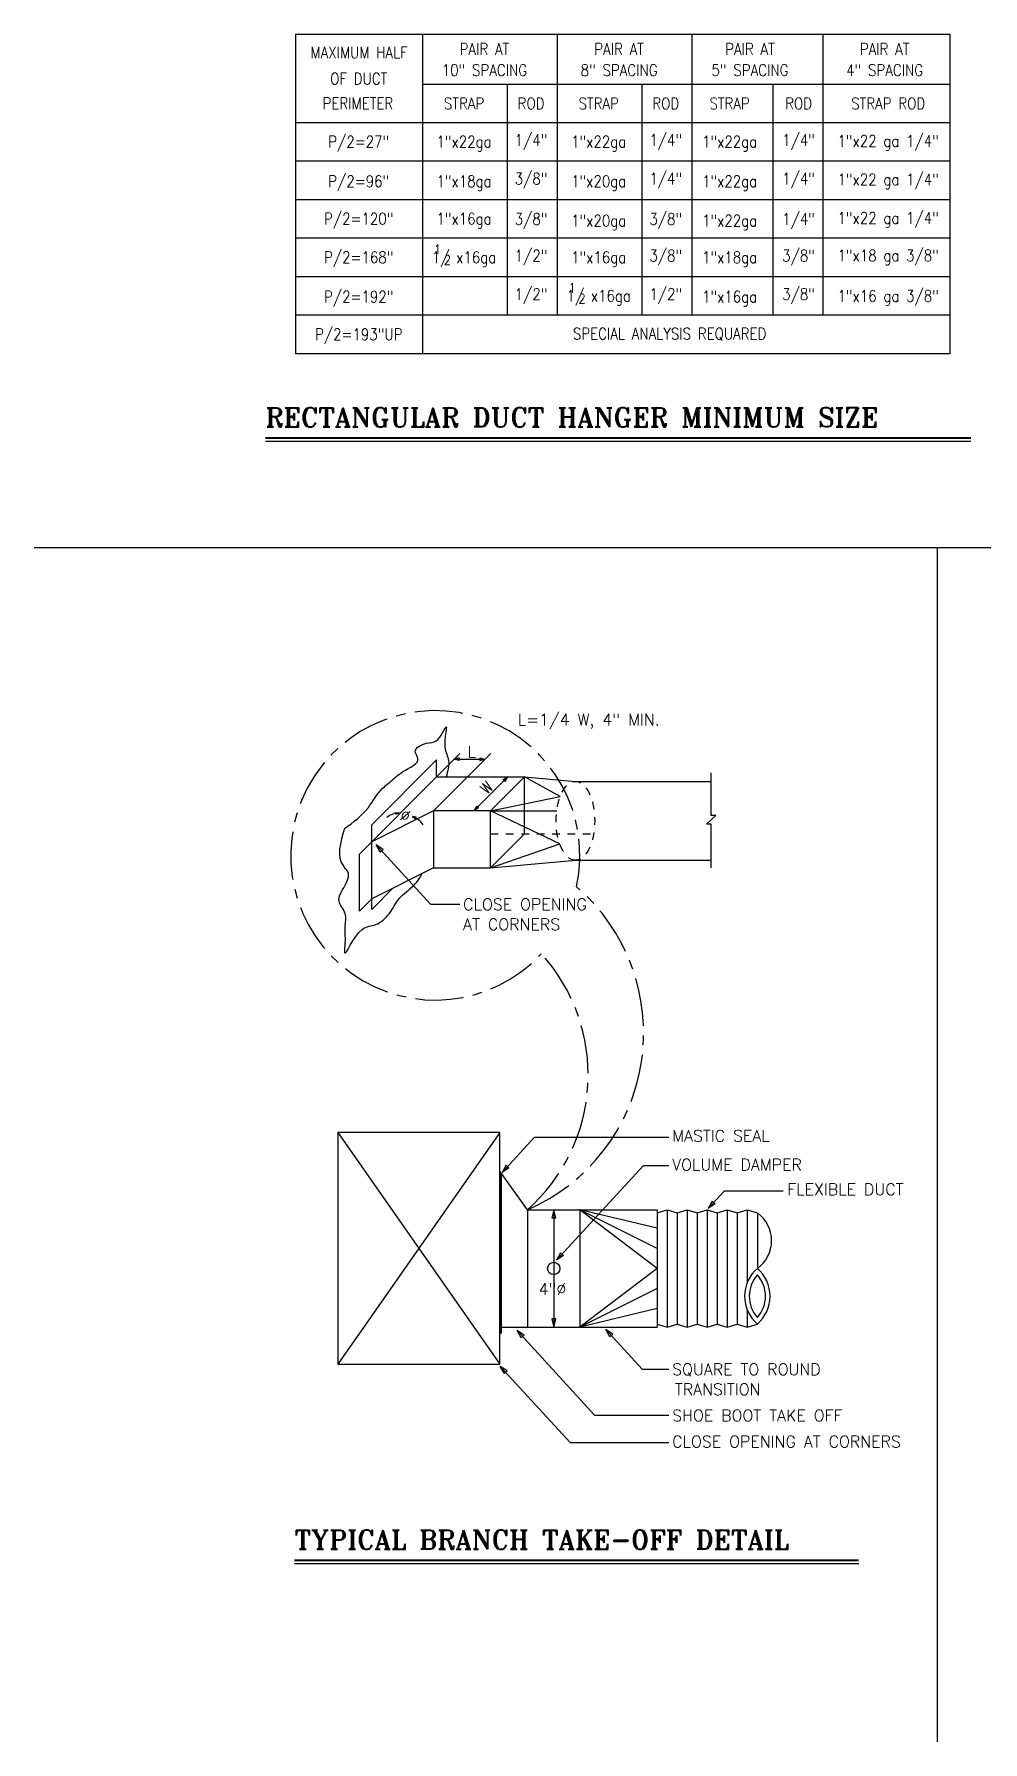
# Model space of a CAD drawing. Extents: x -333.8 to -281.4, y -340.8 to -299.2.
# Drawn here: x -333.77 to -321.45, y -340.83 to -318.67 of the extents above; entities that cross this region are included whole.
import ezdxf
from ezdxf.enums import TextEntityAlignment as Align

# ---------------------------------------------------------------- set-up
doc = ezdxf.new("R2010")
doc.units = 0
doc.header["$LTSCALE"] = 0.5
doc.header["$MEASUREMENT"] = 0
doc.linetypes.add('CENTER', pattern=[2, 1.25, -0.25, 0.25, -0.25])
doc.linetypes.add('HIDDEN2', pattern=[0.1875, 0.125, -0.0625])
doc.layers.get('0').update_dxf_attribs({"color": 4, "linetype": 'CONTINUOUS'})
for name, color, linetype in [('AC', 3, 'CONTINUOUS'), ('AXIS', 11, 'CENTER'), ('DUCK', 2, 'CONTINUOUS'), ('FOOTING', 2, 'CONTINUOUS'), ('HEDDEN', 3, 'HIDDEN2'), ('LINE', 4, 'CONTINUOUS'), ('TEXT', 2, 'CONTINUOUS'), ('TEXT1', 6, 'CONTINUOUS')]:
    doc.layers.add(name, color=color, linetype=linetype)
doc.styles.add('ROMANS', font='romans', dxfattribs={"width": 0.6})
doc.styles.add('ROMANT', font='romant.shx', dxfattribs={"width": 0.8})

msp = doc.modelspace()

# ---------------------------------------------------------------- linework, layer by layer
for p, q in [((-330.379, -318.669), (-330.379, -322.818)), ((-330.379, -318.669), (-321.881, -318.669)), ((-328.73, -318.669), (-328.73, -322.818)), ((-326.98, -318.669), (-326.98, -322.318)), ((-325.23, -318.669), (-325.23, -322.318)), ((-323.531, -318.669), (-323.531, -322.318)), ((-321.881, -318.669), (-321.881, -322.818)), ((-328.73, -319.319), (-321.881, -319.319)), ((-327.63, -319.319), (-327.63, -322.318)), ((-325.88, -319.319), (-325.88, -322.318)), ((-324.181, -319.319), (-324.181, -322.318)), ((-321.881, -319.819), (-330.379, -319.819)), ((-321.881, -320.319), (-330.379, -320.319)), ((-321.881, -320.819), (-330.379, -320.819)), ((-321.881, -321.318), (-330.379, -321.318)), ((-321.881, -321.818), (-330.379, -321.818)), ((-321.881, -322.318), (-330.379, -322.318)), ((-321.881, -322.818), (-330.379, -322.818)), ((-324.98, -328.808), (-324.98, -328.258)), ((-325.041, -328.921), (-324.919, -328.808)), ((-324.919, -328.808), (-324.98, -328.808)), ((-324.98, -328.921), (-325.041, -328.921)), ((-324.98, -329.491), (-324.98, -328.921))]:
    msp.add_line(p, q)
msp.add_circle((-327.026, -334.688), 0.0802)
msp.add_spline([(-329.742, -328.979), (-329.433, -328.704), (-329.272, -328.48), (-329.144, -328.368), (-328.984, -328.24), (-328.791, -328.064), (-328.824, -327.984), (-328.679, -327.872), (-328.551, -327.84), (-328.423, -327.66), (-328.439, -327.92), (-328.391, -328.096), (-328.423, -328.308)], degree=3)
msp.add_open_spline([(-329.742, -328.979), (-329.798, -329.16), (-329.864, -329.37), (-329.662, -329.567), (-329.746, -329.741), (-329.864, -329.921), (-329.708, -330.068), (-329.75, -330.268), (-329.728, -330.412), (-329.765, -330.736), (-329.579, -330.243), (-329.318, -330.246), (-329.145, -330.087), (-329.044, -329.866), (-328.852, -329.745), (-328.761, -329.619), (-328.738, -329.565)], degree=3, knots=[0, 0, 0, 0, 0.245955, 0.285914, 0.392481, 0.485983, 0.575309, 0.655177, 0.766992, 0.828302, 1.016231, 1.109858, 1.22349, 1.338739, 1.468878, 1.555571, 1.555571, 1.555571, 1.555571])
at = {"layer": 'AC'}
for p, q in [((-329.389, -328.93), (-328.548, -328.088)), ((-328.548, -328.308), (-328.548, -328.088)), ((-329.55, -329.31), (-328.548, -328.308)), ((-328.588, -328.749), (-328.147, -328.308)), ((-328.548, -328.308), (-327.405, -328.308)), ((-327.846, -328.749), (-327.405, -328.308)), ((-327.405, -329.049), (-327.405, -328.308)), ((-327.405, -328.308), (-326.744, -328.368)), ((-326.941, -328.562), (-327.405, -328.308)), ((-326.744, -328.368), (-324.98, -328.368)), ((-327.846, -328.749), (-326.941, -328.562)), ((-328.588, -328.749), (-329.389, -329.15)), ((-327.846, -328.749), (-326.987, -328.749)), ((-326.948, -329.176), (-327.846, -328.749)), ((-329.389, -330.028), (-329.389, -328.93)), ((-327.846, -329.49), (-327.405, -329.049)), ((-329.55, -330.051), (-329.55, -329.31)), ((-327.846, -329.49), (-326.948, -329.176)), ((-328.588, -329.49), (-329.389, -329.891)), ((-327.846, -329.49), (-326.744, -329.39)), ((-326.744, -329.39), (-324.98, -329.39)), ((-329.389, -330.028), (-329.115, -329.754)), ((-329.55, -330.051), (-329.389, -329.891)), ((-327.366, -333.927), (-327.366, -335.45)), ((-326.685, -333.927), (-326.685, -335.45)), ((-325.683, -334.688), (-326.685, -333.927)), ((-325.683, -334.167), (-326.685, -333.927)), ((-325.683, -334.428), (-326.685, -333.927)), ((-325.683, -333.927), (-325.683, -335.45)), ((-325.553, -333.927), (-325.553, -335.45)), ((-325.422, -333.967), (-325.422, -335.41)), ((-325.292, -333.927), (-325.292, -335.45)), ((-325.162, -333.967), (-325.162, -335.41)), ((-325.032, -333.927), (-325.032, -335.45)), ((-324.901, -333.967), (-324.901, -335.41)), ((-324.771, -333.927), (-324.771, -335.45)), ((-324.641, -333.967), (-324.641, -335.41)), ((-324.511, -333.927), (-324.511, -334.869)), ((-324.38, -333.967), (-324.38, -334.688)), ((-325.683, -334.688), (-326.685, -335.45)), ((-325.683, -334.949), (-326.685, -335.45)), ((-325.683, -335.209), (-326.685, -335.45)), ((-324.511, -335.229), (-324.511, -335.45))]:
    msp.add_line(p, q, dxfattribs=at)
msp.add_lwpolyline([(-328.588, -329.49), (-327.846, -329.49), (-327.846, -328.749), (-328.588, -328.749)], close=True, dxfattribs=at)
at = {"layer": 'AXIS', "color": 7}
for centre, radius, start, end in [((-328.564, -329.327), 1.878, 347.4804, 317.1535), ((-328.355, -331.632), 2.498, 293.2988, 49.4408), ((-328.913, -332.177), 2.335, 311.465, 42.338)]:
    msp.add_arc(centre, radius, start, end, dxfattribs=at)
at = {"layer": 'DUCK'}
for p, q in [((-327.366, -333.927), (-327.727, -333.426)), ((-327.717, -333.44), (-327.717, -335.53)), ((-327.707, -333.454), (-327.707, -335.53)), ((-327.366, -333.927), (-325.683, -333.927)), ((-325.683, -333.967), (-325.553, -333.927)), ((-325.553, -333.927), (-325.422, -333.967)), ((-325.422, -333.967), (-325.292, -333.927)), ((-325.292, -333.927), (-325.162, -333.967)), ((-325.162, -333.967), (-325.032, -333.927)), ((-325.032, -333.927), (-324.901, -333.967)), ((-324.901, -333.967), (-324.771, -333.927)), ((-324.771, -333.927), (-324.641, -333.967)), ((-324.641, -333.967), (-324.511, -333.927)), ((-324.511, -333.927), (-324.38, -333.967)), ((-327.727, -335.53), (-327.707, -335.53)), ((-327.707, -335.45), (-325.683, -335.45)), ((-325.683, -335.41), (-325.553, -335.45)), ((-325.553, -335.45), (-325.422, -335.41)), ((-325.422, -335.41), (-325.292, -335.45)), ((-325.292, -335.45), (-325.162, -335.41)), ((-325.162, -335.41), (-325.032, -335.45)), ((-325.032, -335.45), (-324.901, -335.41)), ((-324.901, -335.41), (-324.771, -335.45)), ((-324.771, -335.45), (-324.641, -335.41)), ((-324.641, -335.41), (-324.511, -335.45)), ((-324.511, -335.45), (-324.38, -335.41))]:
    msp.add_line(p, q, dxfattribs=at)
msp.add_lwpolyline([(-329.831, -335.931), (-327.727, -335.931), (-327.727, -332.925), (-329.831, -332.925)], close=True, dxfattribs=at)
for centre, radius, start, end in [((-324.641, -334.328), 0.445, 305.8377, 54.1623), ((-324.071, -335.049), 0.475, 130.6353, 229.3647), ((-324.071, -335.049), 0.415, 138.2051, 221.7949), ((-324.69, -335.049), 0.475, 310.6353, 49.3647), ((-324.69, -335.049), 0.415, 318.2051, 41.7949)]:
    msp.add_arc(centre, radius, start, end, dxfattribs=at)
at = {"layer": 'HEDDEN', "ltscale": 0.7}
msp.add_line((-327.846, -329.049), (-326.507, -329.049), dxfattribs=at)
msp.add_ellipse((-326.744, -328.879), major_axis=(0, -0.511), ratio=0.491175, dxfattribs=at)
at = {"layer": 'LINE'}
for p, q in [((-328.548, -328.308), (-328.245, -328.005)), ((-328.147, -328.308), (-327.844, -328.005)), ((-328.252, -328.063), (-328.32, -328.08)), ((-328.32, -328.08), (-327.919, -328.08)), ((-328.252, -328.096), (-328.32, -328.08)), ((-328.252, -328.063), (-328.252, -328.096)), ((-327.986, -328.063), (-327.986, -328.096)), ((-327.986, -328.063), (-327.919, -328.08)), ((-327.986, -328.096), (-327.919, -328.08)), ((-328.063, -328.749), (-327.622, -328.308)), ((-327.681, -328.344), (-327.622, -328.308)), ((-327.681, -328.344), (-327.658, -328.367)), ((-327.658, -328.367), (-327.622, -328.308)), ((-328.026, -328.689), (-328.063, -328.749)), ((-328.003, -328.712), (-328.063, -328.749)), ((-328.026, -328.689), (-328.003, -328.712)), ((-329.279, -329.287), (-329.331, -329.192)), ((-329.241, -329.253), (-329.331, -329.192)), ((-329.331, -329.192), (-328.628, -329.959)), ((-329.279, -329.287), (-329.241, -329.253)), ((-328.628, -329.959), (-328.247, -329.959)), ((-327.727, -332.925), (-329.831, -335.931)), ((-329.831, -332.925), (-327.727, -335.931)), ((-327.697, -333.443), (-327.277, -332.984)), ((-327.277, -332.984), (-325.532, -332.984)), ((-327.644, -333.348), (-327.697, -333.443)), ((-327.607, -333.382), (-327.697, -333.443)), ((-327.644, -333.348), (-327.607, -333.382)), ((-326.989, -334.582), (-325.86, -333.352)), ((-325.86, -333.352), (-325.532, -333.352)), ((-325.018, -333.911), (-324.806, -333.679)), ((-324.806, -333.679), (-324.046, -333.679)), ((-327.026, -333.927), (-327.026, -335.45)), ((-324.966, -333.816), (-325.018, -333.911)), ((-324.929, -333.85), (-325.018, -333.911)), ((-324.966, -333.816), (-324.929, -333.85)), ((-326.937, -334.487), (-326.989, -334.582)), ((-326.899, -334.521), (-326.989, -334.582)), ((-326.937, -334.487), (-326.899, -334.521)), ((-327.449, -335.59), (-327.501, -335.495)), ((-327.411, -335.556), (-327.501, -335.495)), ((-327.501, -335.495), (-326.494, -336.593)), ((-326.349, -335.481), (-325.878, -335.995)), ((-326.296, -335.576), (-326.349, -335.481)), ((-326.259, -335.542), (-326.349, -335.481)), ((-326.296, -335.576), (-326.259, -335.542)), ((-327.449, -335.59), (-327.411, -335.556)), ((-327.63, -336.019), (-327.72, -335.959)), ((-327.667, -336.053), (-327.72, -335.959)), ((-327.72, -335.959), (-326.813, -336.948)), ((-327.667, -336.053), (-327.63, -336.019)), ((-325.878, -335.995), (-325.532, -335.995)), ((-326.494, -336.593), (-325.532, -336.593)), ((-326.813, -336.948), (-325.532, -336.948))]:
    msp.add_line(p, q, dxfattribs=at)
for points in [[(-329.077, -328.77), (-329.03, -328.779), (-329.076, -328.792)], [(-328.812, -328.831), (-328.86, -328.824), (-328.821, -328.852)], [(-327.026, -333.927), (-327.051, -334.032), (-327, -334.032)], [(-327, -335.344), (-327.051, -335.344), (-327.026, -335.45)]]:
    msp.add_lwpolyline(points, close=True, dxfattribs=at)
for centre, start, end in [((-329.039, -329.026), 87.7587, 129.245), ((-328.933, -329.06), 31.2574, 72.7437)]:
    msp.add_arc(centre, 0.247, start, end, dxfattribs=at)
at = {"layer": 'TEXT'}
for p, q in [((-333.774, -325.332), (-281.433, -325.332)), ((-322.047, -325.332), (-322.047, -340.832))]:
    msp.add_line(p, q, dxfattribs=at)
at = {"layer": 'TEXT1', "const_width": 0.0227}
for points in [[(-321.607, -323.91), (-330.771, -323.91)], [(-323.063, -338.476), (-330.393, -338.476)]]:
    msp.add_lwpolyline(points, dxfattribs=at)
at = {"layer": 'TEXT1'}
for points in [[(-321.607, -323.956), (-330.771, -323.956)], [(-323.063, -338.521), (-330.393, -338.521)]]:
    msp.add_lwpolyline(points, dxfattribs=at)

# ---------------------------------------------------------------- texts
at = {"layer": 'FOOTING', "style": 'ROMANS'}
for s, p in [('L=1/4 W, 4" MIN.', (-327.493, -327.641)), ('L', (-328.145, -328.059)), ('CLOSE OPENING ', (-328.202, -330.038)), ('AT CORNERS', (-328.202, -330.298)), ('MASTIC SEAL', (-325.487, -333.042)), ('VOLUME DAMPER', (-325.487, -333.417)), ('FLEXIBLE DUCT', (-323.992, -333.737)), ('4"%%c', (-327.221, -335.031)), ('SQUARE TO ROUND', (-325.487, -336.073)), ('TRANSITION', (-325.452, -336.332)), ('SHOE BOOT TAKE OFF', (-325.487, -336.672)), ('CLOSE OPENING AT CORNERS', (-325.487, -337.01))]:
    msp.add_text(s, height=0.15, dxfattribs=at).set_placement(p)
at = {"layer": 'TEXT', "style": 'ROMANS', "width": 0.85}
for s, height, p in [('MAXIMUM HALF', 0.14996, (-329.553, -318.982)), ('PAIR AT', 0.15, (-327.925, -318.938)), ('PAIR AT', 0.15, (-326.176, -318.938)), ('PAIR AT', 0.15, (-324.476, -318.938)), ('PAIR AT', 0.15, (-322.727, -318.938)), ('10" SPACING', 0.14996, (-327.925, -319.212)), ('8" SPACING', 0.15, (-326.176, -319.212)), ('5" SPACING', 0.15, (-324.476, -319.212)), ('4" SPACING', 0.15, (-322.727, -319.212)), ('OF DUCT', 0.15, (-329.558, -319.323)), ('PERIMETER', 0.15, (-329.569, -319.642)), ('STRAP', 0.15, (-328.19, -319.644)), ('ROD', 0.15, (-327.32, -319.644)), ('STRAP', 0.15, (-326.441, -319.644)), ('ROD', 0.15, (-325.57, -319.644)), ('STRAP', 0.15, (-324.741, -319.644)), ('ROD', 0.15, (-323.845, -319.644)), ('STRAP ROD', 0.15, (-322.681, -319.644)), ('P/2=27"', 0.15, (-329.558, -320.14)), ('1"x22ga', 0.15, (-328.19, -320.14)), ('1/4"', 0.15, (-327.32, -320.119)), ('1"x22ga', 0.15, (-326.441, -320.14)), ('1/4"', 0.15, (-325.57, -320.119)), ('1"x22ga', 0.15, (-324.741, -320.14)), ('1/4"', 0.15, (-323.845, -320.119)), ('1"x22 ga 1/4"', 0.14996, (-322.681, -320.13)), ('P/2=96"', 0.15, (-329.558, -320.653)), ('3/8"', 0.15, (-327.32, -320.619)), ('1/4"', 0.15, (-325.57, -320.619)), ('1/4"', 0.15, (-323.845, -320.619)), ('1"x22 ga 1/4"', 0.14996, (-322.681, -320.63)), ('1"x18ga', 0.15, (-328.19, -320.653)), ('1"x20ga', 0.15, (-326.441, -320.653)), ('1"x22ga', 0.15, (-324.741, -320.653)), ('P/2=120"', 0.15, (-329.558, -321.14)), ('1"x16ga', 0.15, (-328.19, -321.14)), ('3/8"', 0.15, (-327.32, -321.144)), ('1"x20ga', 0.15, (-326.441, -321.165)), ('3/8"', 0.15, (-325.57, -321.144)), ('1"x22ga', 0.15, (-324.741, -321.165)), ('1/4"', 0.15, (-323.845, -321.144)), ('1"x22 ga 1/4"', 0.14996, (-322.681, -321.13)), ('P/2=168"', 0.15, (-329.558, -321.64)), ('1/ x16ga', 0.15, (-328.19, -321.64)), ('1', 0.125, (-328.535, -321.525)), ('2', 0.125, (-328.406, -321.664)), ('1/2"', 0.15, (-327.32, -321.619)), ('1"x16ga', 0.15, (-326.441, -321.64)), ('3/8"', 0.15, (-325.57, -321.619)), ('1"x18ga', 0.15, (-324.741, -321.64)), ('3/8"', 0.15, (-323.845, -321.619)), ('1"x18 ga 3/8"', 0.14996, (-322.681, -321.617)), ('P/2=192"', 0.15, (-329.558, -322.152)), ('1/2"', 0.15, (-327.32, -322.118)), ('1/ x16ga', 0.15, (-326.441, -322.14)), ('1', 0.125, (-326.786, -322.025)), ('1/2"', 0.15, (-325.57, -322.118)), ('1"x16ga', 0.15, (-324.741, -322.152)), ('3/8"', 0.15, (-323.845, -322.118)), ('1"x16 ga 3/8"', 0.14996, (-322.681, -322.142)), ('2', 0.125, (-326.657, -322.164)), ('P/2=193"UP', 0.15, (-329.558, -322.64)), ('SPECIAL ANALYSIS REQUARED', 0.14996, (-325.52, -322.632))]:
    msp.add_text(s, height=height, dxfattribs=at).set_placement(p, align=Align.CENTER)
for s, rotation, p in [('W', 45, (-327.889, -328.549)), ('%%c', 337.202, (-329.033, -328.86))]:
    msp.add_text(s, height=0.15, rotation=rotation, dxfattribs=at).set_placement(p)
at = {"layer": 'TEXT1', "style": 'ROMANT'}
for s, p in [('RECTANGULAR DUCT HANGER MINIMUM SIZE', (-330.771, -323.767)), ('TYPICAL BRANCH TAKE-OFF DETAIL', (-330.393, -338.333))]:
    msp.add_text(s, height=0.25, dxfattribs=at).set_placement(p)

doc.saveas('drawing.dxf')
